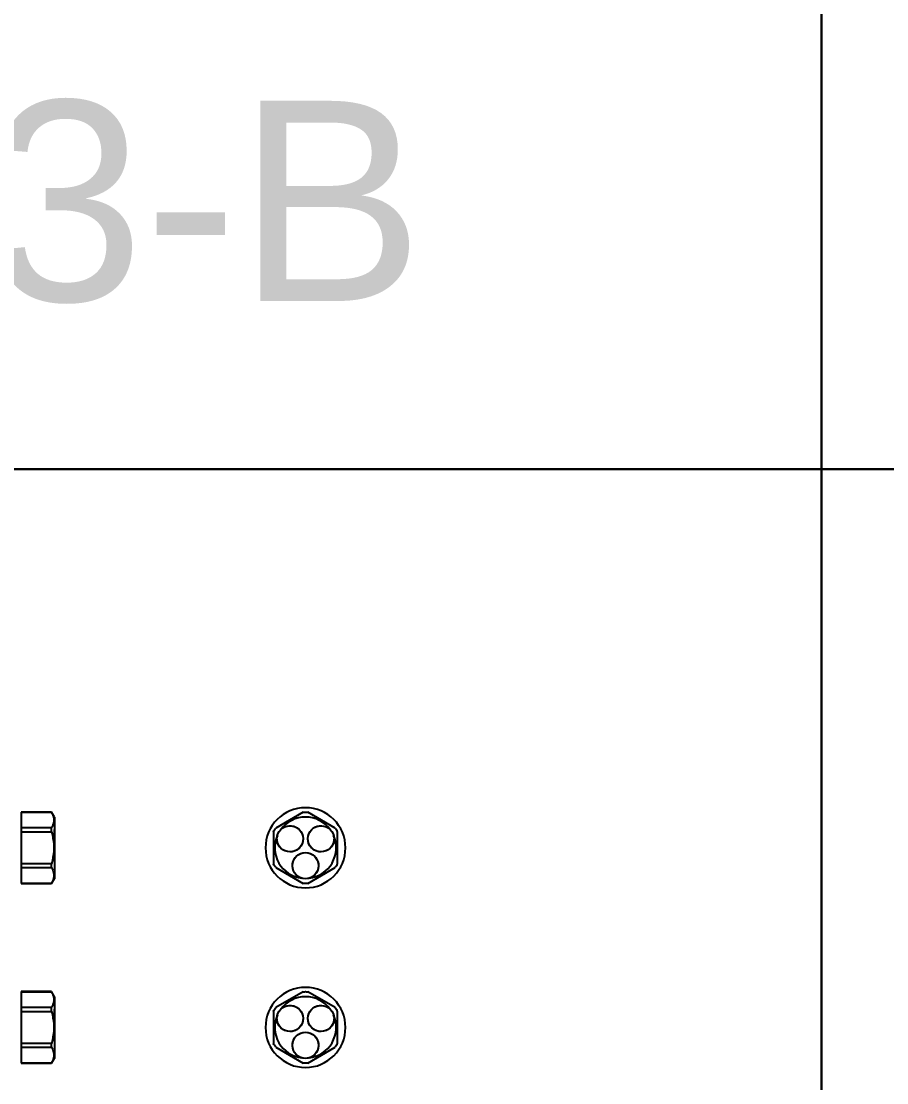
# Model space of a CAD drawing. Header units: millimetres. Extents: x 296 to 4896, y 152 to 3333.
# Drawn here: x 2295.7 to 2620.2, y 1771.7 to 2169.4 of the extents above; entities that cross this region are included whole.
import ezdxf

# ---------------------------------------------------------------- set-up
doc = ezdxf.new("R2010")
doc.units = ezdxf.units.MM
doc.linetypes.add('DASHED', pattern=[0.25, 0.15625, -0.09375])
doc.layers.add('1', color=1, linetype='DASHED')
doc.styles.get("Standard").update_dxf_attribs({"font": 'arial.ttf'})

# ---------------------------------------------------------------- blocks, each defined once
blk = doc.blocks.new('HSL-3-B M12-25')
at = {"layer": '1', "color": 3, "linetype": 'Continuous'}
for p, q in [((12.4, 13.4), (1, 13.4)), ((1, 13.4), (1, 13.38)), ((1, 13.38), (1, 7.42)), ((1, 13.38), (12.4, 13.38)), ((13.5, 11.5), (12.4, 13.4)), ((12.4, 13.38), (12.4, 13.4)), ((13.5, 11.5), (13.5, 6.86)), ((12.4, 7.42), (1, 7.42)), ((1, 7.42), (1, 5.97)), ((1, 5.97), (12.4, 5.97)), ((1, 5.97), (1, -5.96)), ((12.4, 5.97), (12.4, 7.42)), ((13.5, 4.57), (13.5, -11.41)), ((12.4, -5.96), (1, -5.96)), ((1, -5.96), (1, -7.41)), ((1, -7.41), (12.4, -7.41)), ((1, -7.41), (1, -13.37)), ((12.4, -7.41), (12.4, -5.96)), ((12.4, -13.4), (13.46, -11.56)), ((1, -13.37), (1, -13.4)), ((12.4, -13.37), (1, -13.37)), ((1, -13.4), (12.4, -13.4)), ((12.4, -13.4), (12.4, -13.37))]:
    blk.add_line(p, q, dxfattribs=at)
at = {"layer": '1', "color": 2, "linetype": 'Continuous'}
for p, q in [((13.5, 6.86), (13.5, 4.57)), ((13.46, -11.56), (13.5, -11.6)), ((13.5, -11.41), (13.5, -11.6))]:
    blk.add_line(p, q, dxfattribs=at)
at = {"layer": '1', "color": 3, "linetype": 'Continuous'}
for points in [[(12.4, 13.38, 0), (12.68, 12.79, 0), (12.9, 12.2, 0), (13.07, 11.61, 0), (13.17, 11.01, 0), (13.21, 10.41, 0), (13.17, 9.8, 0), (13.07, 9.2, 0), (12.9, 8.6, 0), (12.68, 8.01, 0), (12.4, 7.42, 0)], [(12.4, 5.97, 0), (12.68, 4.79, 0), (12.9, 3.61, 0), (13.07, 2.42, 0), (13.17, 1.23, 0), (13.21, 0.03, 0), (13.17, -1.18, 0), (13.07, -2.39, 0), (12.9, -3.59, 0), (12.68, -4.78, 0), (12.4, -5.96, 0)], [(13.5, 4.57, 0), (13.47, 5.19, 0), (13.46, 5.78, 0), (13.47, 6.34, 0), (13.5, 6.86, 0)], [(12.4, -7.41, 0), (12.63, -7.89, 0), (12.83, -8.38, 0), (12.99, -8.88, 0), (13.11, -9.38, 0), (13.18, -9.89, 0), (13.21, -10.39, 0), (13.18, -10.89, 0), (13.11, -11.39, 0), (13, -11.89, 0), (12.84, -12.38, 0), (12.64, -12.88, 0), (12.4, -13.37, 0)], [(13.46, -11.56, 0), (13.47, -11.52, 0), (13.5, -11.41, 0)]]:
    blk.add_polyline3d(points, dxfattribs=at)
blk = doc.blocks.new('HSL-3-B M12-50')
at = {"layer": '1', "color": 3, "linetype": 'Continuous'}
for p, q in [((12.4, 13.4), (1, 13.4)), ((1, 13.4), (1, 13.37)), ((1, 13.37), (1, 7.41)), ((1, 13.37), (12.4, 13.37)), ((13.5, 11.49), (12.4, 13.4)), ((12.4, 13.37), (12.4, 13.4)), ((13.5, 11.49), (13.5, 6.85)), ((1, 7.41), (1, 5.96)), ((12.4, 7.41), (1, 7.41)), ((1, 5.96), (1, -5.96)), ((1, 5.96), (12.4, 5.96)), ((12.4, 5.96), (12.4, 7.41)), ((13.5, 4.57), (13.5, -11.42)), ((12.4, -5.96), (1, -5.96)), ((1, -5.96), (1, -7.41)), ((1, -7.41), (12.4, -7.41)), ((1, -7.41), (1, -13.37)), ((12.4, -7.41), (12.4, -5.96)), ((12.4, -13.4), (13.46, -11.56)), ((12.4, -13.37), (1, -13.37)), ((1, -13.37), (1, -13.4)), ((1, -13.4), (12.4, -13.4)), ((12.4, -13.4), (12.4, -13.37))]:
    blk.add_line(p, q, dxfattribs=at)
at = {"layer": '1', "color": 2, "linetype": 'Continuous'}
for p, q in [((13.5, 6.85), (13.5, 4.57)), ((13.46, -11.56), (13.5, -11.6)), ((13.5, -11.42), (13.5, -11.6))]:
    blk.add_line(p, q, dxfattribs=at)
at = {"layer": '1', "color": 3, "linetype": 'Continuous'}
for points in [[(12.4, 13.37, 0), (12.68, 12.79, 0), (12.9, 12.2, 0), (13.07, 11.6, 0), (13.17, 11, 0), (13.21, 10.4, 0), (13.17, 9.8, 0), (13.07, 9.19, 0), (12.9, 8.59, 0), (12.68, 8, 0), (12.4, 7.41, 0)], [(12.4, 5.96, 0), (12.68, 4.79, 0), (12.9, 3.61, 0), (13.07, 2.42, 0), (13.17, 1.22, 0), (13.21, 0.02, 0), (13.17, -1.19, 0), (13.07, -2.4, 0), (12.9, -3.59, 0), (12.68, -4.78, 0), (12.4, -5.96, 0)], [(13.5, 4.57, 0), (13.47, 5.19, 0), (13.46, 5.78, 0), (13.47, 6.33, 0), (13.5, 6.85, 0)], [(12.4, -7.41, 0), (12.63, -7.9, 0), (12.83, -8.39, 0), (12.99, -8.88, 0), (13.11, -9.39, 0), (13.18, -9.89, 0), (13.21, -10.39, 0), (13.18, -10.89, 0), (13.11, -11.39, 0), (13, -11.89, 0), (12.84, -12.39, 0), (12.64, -12.88, 0), (12.4, -13.37, 0)], [(13.46, -11.56, 0), (13.47, -11.53, 0), (13.5, -11.42, 0)]]:
    blk.add_polyline3d(points, dxfattribs=at)
blk = doc.blocks.new('HSL-3-B M12-50 front')
at = {"layer": '1', "color": 3, "linetype": 'Continuous'}
for p, q in [((-0.84, 13.37), (-11.16, 7.41)), ((11.16, 7.41), (0.84, 13.37)), ((-12, 5.96), (-12, -5.96)), ((12, -5.96), (12, 5.96)), ((-11.16, -7.41), (-0.84, -13.37)), ((0.84, -13.37), (11.16, -7.41))]:
    blk.add_line(p, q, dxfattribs=at)
for points in [[(-10.55, 4.57, 0), (-10.53, 4.64, 0), (-10.5, 4.71, 0)], [(-9.34, 6.72, 0), (-9.29, 6.79, 0), (-9.23, 6.85, 0)], [(9.23, 6.85, 0), (9.28, 6.8, 0), (9.33, 6.74, 0)], [(10.49, 4.73, 0), (10.52, 4.65, 0), (10.55, 4.57, 0)], [(-0.78, -11.51, 0), (-1.05, -11.47, 0), (-1.32, -11.42, 0)], [(1.32, -11.42, 0), (0.95, -11.49, 0), (0.57, -11.53, 0)]]:
    blk.add_polyline3d(points, dxfattribs=at)
at = {"layer": '1', "color": 3, "linetype": 'Continuous', "extrusion": (0, 0, -1)}
blk.add_circle((0, 0), 15, dxfattribs=at)
at = {"layer": '1', "color": 2, "linetype": 'Continuous'}
for centre in [(-5.8, 3.35), (5.8, 3.35), (0, -6.7)]:
    blk.add_circle(centre, 4.9, dxfattribs=at)
at = {"layer": '1', "color": 3, "linetype": 'Continuous', "extrusion": (0, 0, -1)}
for centre, radius, start, end in [((0, 0), 13.4, 86.4244, 93.5756), ((5.8, 3.35), 4.9, 45.6393, 14.3607), ((-5.8, 3.35), 4.9, 165.6393, 134.3607), ((0, 0), 13.4, 26.4244, 33.5756), ((0, 0), 13.4, 146.4244, 153.5756), ((0, -6.7), 4.9, 285.6393, 254.3607), ((0, 0), 13.4, 326.4244, 333.5756), ((0, 0), 13.4, 206.4244, 213.5756), ((0, 0), 13.4, 266.4244, 273.5756)]:
    blk.add_arc(centre, radius, start, end, dxfattribs=at)
at = {"layer": '1', "color": 3, "linetype": 'Continuous'}
for start, end in [(36.5988, 143.4012), (156.5988, 263.4012), (276.5988, 23.4012)]:
    blk.add_arc((0, 0), 11.49, start, end, dxfattribs=at)
blk = doc.blocks.new('HSL-3-B M12-25 front')
at = {"layer": '1', "color": 3, "linetype": 'Continuous'}
for p, q in [((-0.84, 13.37), (-11.16, 7.41)), ((11.16, 7.41), (0.84, 13.37)), ((-12, 5.96), (-12, -5.96)), ((12, -5.96), (12, 5.96)), ((-11.16, -7.41), (-0.84, -13.37)), ((0.84, -13.37), (11.16, -7.41))]:
    blk.add_line(p, q, dxfattribs=at)
for points in [[(-10.55, 4.57, 0), (-10.51, 4.69, 0), (-10.47, 4.8, 0)], [(-9.48, 6.56, 0), (-9.36, 6.71, 0), (-9.23, 6.85, 0)], [(10.46, 4.82, 0), (10.51, 4.69, 0), (10.55, 4.57, 0)], [(1.32, -11.42, 0), (1.07, -11.47, 0), (0.81, -11.51, 0)]]:
    blk.add_polyline3d(points, dxfattribs=at)
at = {"layer": '1', "color": 3, "linetype": 'Continuous', "extrusion": (0, 0, -1)}
blk.add_circle((0, 0), 15, dxfattribs=at)
at = {"layer": '1', "color": 2, "linetype": 'Continuous'}
for centre in [(-5.8, 3.35), (5.8, 3.35), (0, -6.7)]:
    blk.add_circle(centre, 4.9, dxfattribs=at)
at = {"layer": '1', "color": 3, "linetype": 'Continuous', "extrusion": (0, 0, -1)}
for centre, radius, start, end in [((0, 0), 13.4, 86.4244, 93.5756), ((5.8, 3.35), 4.9, 45.6393, 14.3607), ((-5.8, 3.35), 4.9, 165.6393, 134.3607), ((0, 0), 13.4, 26.4244, 33.5756), ((0, 0), 13.4, 146.4244, 153.5756), ((0, -6.7), 4.9, 285.6393, 254.3607), ((0, 0), 13.4, 326.4244, 333.5756), ((0, 0), 13.4, 206.4244, 213.5756), ((0, 0), 13.4, 266.4244, 273.5756)]:
    blk.add_arc(centre, radius, start, end, dxfattribs=at)
at = {"layer": '1', "color": 3, "linetype": 'Continuous'}
for start, end in [(36.5988, 143.4012), (156.5988, 263.4012), (276.5988, 23.4012)]:
    blk.add_arc((0, 0), 11.49, start, end, dxfattribs=at)

msp = doc.modelspace()

# ---------------------------------------------------------------- linework, layer by layer
at = {"color": 18, "true_color": 0x000000}
for points in [[(1895.77, 2001.55), (2595.77, 2001.55), (2595.77, 2201.55), (1895.77, 2201.55)], [(2595.77, 2001.55), (3295.77, 2001.55), (3295.77, 2201.55), (2595.77, 2201.55)], [(1895.77, 151.55), (2595.77, 151.55), (2595.77, 2001.55), (1895.77, 2001.55)], [(2595.77, 151.55), (3295.77, 151.55), (3295.77, 2001.55), (2595.77, 2001.55)]]:
    msp.add_lwpolyline(points, close=True, dxfattribs=at)

# ---------------------------------------------------------------- block references
for name, p in [('HSL-3-B M12-25', (2294.74, 1859.74)), ('HSL-3-B M12-25 front', (2402.29, 1859.74)), ('HSL-3-B M12-50', (2294.74, 1792.44)), ('HSL-3-B M12-50 front', (2402.29, 1792.44))]:
    msp.add_blockref(name, p)

# ---------------------------------------------------------------- texts
at = {"color": 18, "true_color": 0x000000, "insert": (2245.77, 2101.55), "char_height": 75, "width": 600, "attachment_point": 5}
msp.add_mtext('HSL-3-B', dxfattribs=at)

doc.saveas('drawing.dxf')
